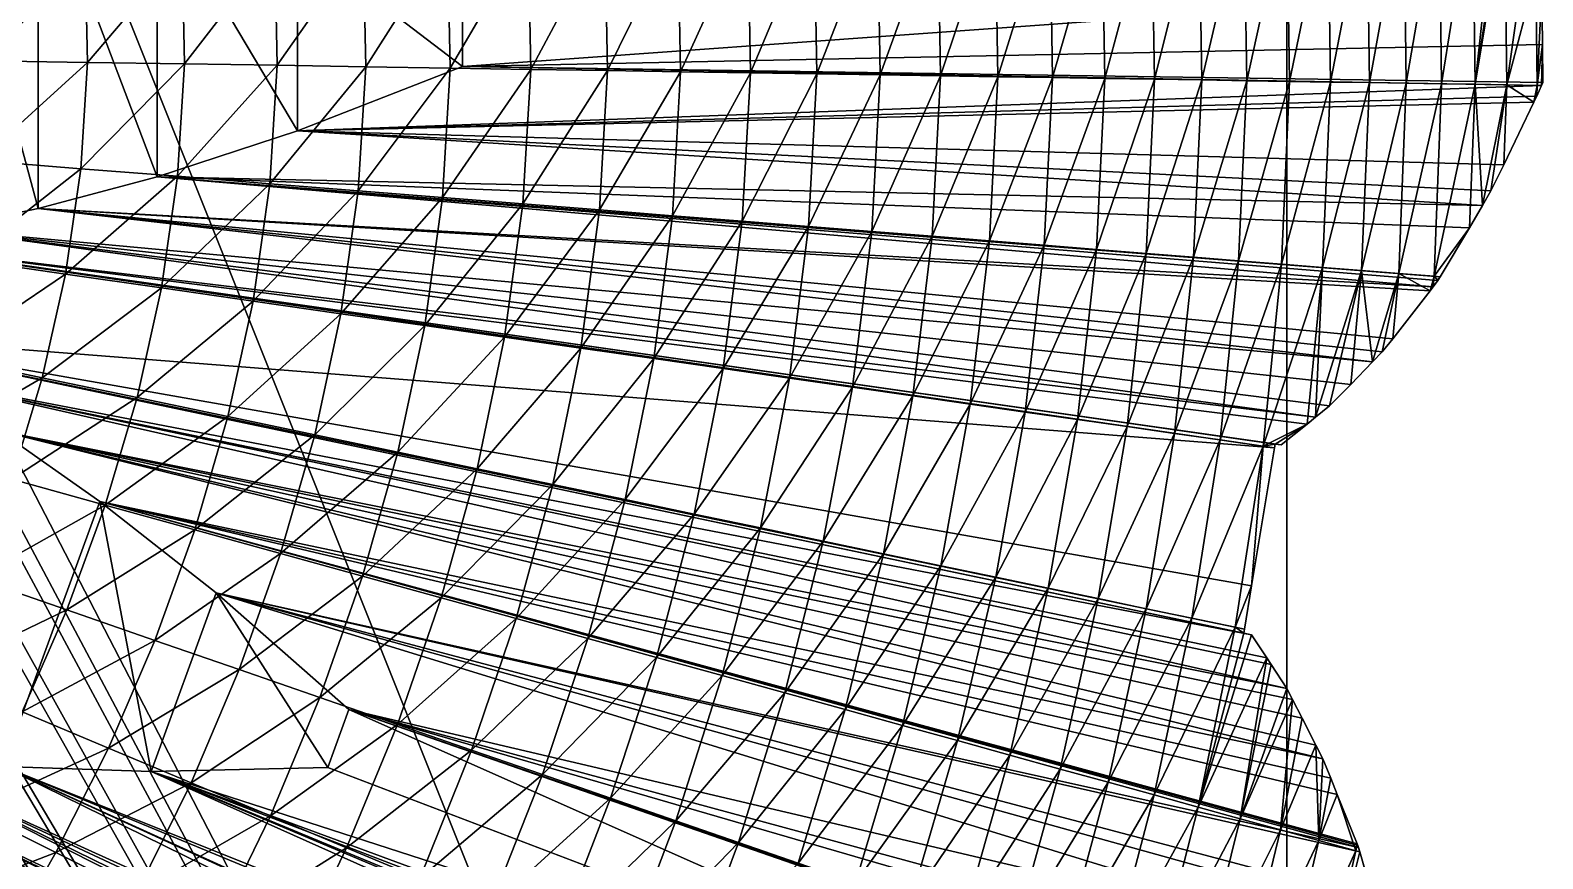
# Model space of a CAD drawing. Header units: inches. Extents: x 62 to 1153, y 3 to 780.
# Drawn here: x 1139.9 to 1153.04, y 740.17 to 747.37 of the extents above; entities that cross this region are included whole.
import ezdxf

# ---------------------------------------------------------------- set-up
doc = ezdxf.new("R2010")
doc.units = ezdxf.units.IN
doc.header["$MEASUREMENT"] = 0
doc.layers.add('ConstLine', color=6, linetype='Continuous')
doc.layers.add('ObjLayer', color=2, linetype='Continuous')

msp = doc.modelspace()

# ---------------------------------------------------------------- linework, layer by layer
at = {"layer": 'ConstLine'}
for points in [[(1130.817, 722.324), (1130.817, 772.324), (1150.817, 722.324)], [(1150.817, 722.324), (1130.817, 772.324), (1150.817, 772.324)], [(1150.817, 772.324, 4), (1137.967, 747.414, 4), (1137.978, 747.129, 4)], [(1150.817, 772.324, 4), (1137.978, 747.129, 4), (1150.817, 722.324, 4)], [(1150.817, 772.324), (1150.817, 722.324, 4), (1150.817, 722.324)], [(1150.817, 722.324, 4), (1150.817, 772.324), (1150.817, 772.324, 4)], [(1139.113, 749.004, 36.5), (1139.113, 745.64, 36.5), (1139.973, 745.82, 36.5)], [(1139.113, 749.004, 36.5), (1139.973, 745.82, 36.5), (1139.973, 748.824, 36.5)], [(1139.973, 748.824, 36.5), (1139.973, 745.82, 36.5), (1141.005, 746.096, 36.5)], [(1139.973, 748.824, 36.5), (1141.005, 746.096, 36.5), (1141.005, 748.547, 36.5)], [(1152.43, 748.59, 27.529), (1152.16, 746.904, 26.639), (1152.138, 748.576, 26.636)], [(1152.43, 748.59, 27.529), (1152.451, 746.899, 27.532), (1152.16, 746.904, 26.639)], [(1152.633, 748.599, 28.184), (1152.451, 746.899, 27.532), (1152.43, 748.59, 27.529)], [(1152.633, 748.599, 28.184), (1152.688, 748.483, 28.359), (1152.451, 746.899, 27.532)], [(1141.005, 748.547, 36.5), (1141.005, 746.096, 36.5), (1142.225, 746.496, 36.5)], [(1141.005, 748.547, 36.5), (1142.225, 746.496, 36.5), (1142.225, 748.147, 36.5)], [(1149.642, 748.457, 20.317), (1149.235, 746.95, 19.4), (1149.21, 748.436, 19.4)], [(1149.642, 748.457, 20.317), (1149.666, 746.943, 20.317), (1149.235, 746.95, 19.4)], [(1150.053, 748.477, 21.229), (1149.666, 746.943, 20.317), (1149.642, 748.457, 20.317)], [(1150.053, 748.477, 21.229), (1150.077, 746.937, 21.23), (1149.666, 746.943, 20.317)], [(1150.444, 748.495, 22.138), (1150.077, 746.937, 21.23), (1150.053, 748.477, 21.229)], [(1150.444, 748.495, 22.138), (1150.468, 746.93, 22.139), (1150.077, 746.937, 21.23)], [(1150.817, 748.513, 23.044), (1150.468, 746.93, 22.139), (1150.444, 748.495, 22.138)], [(1150.817, 748.513, 23.044), (1150.84, 746.925, 23.045), (1150.468, 746.93, 22.139)], [(1151.172, 748.53, 23.946), (1150.84, 746.925, 23.045), (1150.817, 748.513, 23.044)], [(1151.172, 748.53, 23.946), (1151.195, 746.919, 23.947), (1150.84, 746.925, 23.045)], [(1151.51, 748.546, 24.845), (1151.195, 746.919, 23.947), (1151.172, 748.53, 23.946)], [(1151.51, 748.546, 24.845), (1151.533, 746.914, 24.847), (1151.195, 746.919, 23.947)], [(1151.832, 748.561, 25.742), (1151.533, 746.914, 24.847), (1151.51, 748.546, 24.845)], [(1151.832, 748.561, 25.742), (1151.854, 746.908, 25.744), (1151.533, 746.914, 24.847)], [(1152.138, 748.576, 26.636), (1151.854, 746.908, 25.744), (1151.832, 748.561, 25.742)], [(1152.138, 748.576, 26.636), (1152.16, 746.904, 26.639), (1151.854, 746.908, 25.744)], [(1152.688, 748.483, 28.359), (1152.708, 748.441, 28.421), (1152.451, 746.899, 27.532)], [(1147.26, 748.344, 15.697), (1146.735, 746.99, 14.759), (1146.711, 748.317, 14.763)], [(1147.26, 748.344, 15.697), (1147.285, 746.981, 15.694), (1146.735, 746.99, 14.759)], [(1147.784, 748.368, 16.629), (1147.285, 746.981, 15.694), (1147.26, 748.344, 15.697)], [(1147.784, 748.368, 16.629), (1147.808, 746.973, 16.626), (1147.285, 746.981, 15.694)], [(1148.282, 748.392, 17.556), (1147.808, 746.973, 16.626), (1147.784, 748.368, 16.629)], [(1148.282, 748.392, 17.556), (1148.307, 746.965, 17.554), (1147.808, 746.973, 16.626)], [(1148.758, 748.415, 18.48), (1148.307, 746.965, 17.554), (1148.282, 748.392, 17.556)], [(1148.758, 748.415, 18.48), (1148.782, 746.957, 18.479), (1148.307, 746.965, 17.554)], [(1149.21, 748.436, 19.4), (1148.782, 746.957, 18.479), (1148.758, 748.415, 18.48)], [(1149.21, 748.436, 19.4), (1149.235, 746.95, 19.4), (1148.782, 746.957, 18.479)], [(1152.708, 748.441, 28.421), (1152.727, 746.895, 28.424), (1152.451, 746.899, 27.532)], [(1152.708, 748.441, 28.421), (1152.889, 748.046, 29.019), (1152.727, 746.895, 28.424)], [(1144.227, 748.199, 11.01), (1143.551, 747.04, 10.064), (1143.528, 748.166, 10.072)], [(1144.227, 748.199, 11.01), (1144.25, 747.029, 11.003), (1143.551, 747.04, 10.064)], [(1144.893, 748.231, 11.949), (1144.25, 747.029, 11.003), (1144.227, 748.199, 11.01)], [(1144.893, 748.231, 11.949), (1144.917, 747.019, 11.943), (1144.25, 747.029, 11.003)], [(1145.528, 748.261, 12.888), (1144.917, 747.019, 11.943), (1144.893, 748.231, 11.949)], [(1145.528, 748.261, 12.888), (1145.552, 747.008, 12.883), (1144.917, 747.019, 11.943)], [(1146.134, 748.29, 13.827), (1145.552, 747.008, 12.883), (1145.528, 748.261, 12.888)], [(1146.134, 748.29, 13.827), (1146.158, 746.999, 13.822), (1145.552, 747.008, 12.883)], [(1146.711, 748.317, 14.763), (1146.158, 746.999, 13.822), (1146.134, 748.29, 13.827)], [(1146.711, 748.317, 14.763), (1146.735, 746.99, 14.759), (1146.158, 746.999, 13.822)], [(1141.223, 748.056, 7.283), (1140.4, 747.09, 6.357), (1140.381, 748.016, 6.368)], [(1141.223, 748.056, 7.283), (1141.243, 747.077, 7.273), (1140.4, 747.09, 6.357)], [(1142.027, 748.094, 8.207), (1141.243, 747.077, 7.273), (1141.223, 748.056, 7.283)], [(1142.027, 748.094, 8.207), (1142.048, 747.064, 8.197), (1141.243, 747.077, 7.273)], [(1142.795, 748.131, 9.137), (1142.048, 747.064, 8.197), (1142.027, 748.094, 8.207)], [(1142.795, 748.131, 9.137), (1142.817, 747.052, 9.128), (1142.048, 747.064, 8.197)], [(1142.225, 748.147, 36.5), (1142.225, 746.496, 36.5), (1143.656, 747.055, 36.5)], [(1142.225, 748.147, 36.5), (1143.656, 747.055, 36.5), (1143.656, 747.589, 36.5)], [(1143.528, 748.166, 10.072), (1142.817, 747.052, 9.128), (1142.795, 748.131, 9.137)], [(1143.528, 748.166, 10.072), (1143.551, 747.04, 10.064), (1142.817, 747.052, 9.128)], [(1140.381, 748.016, 6.368), (1139.519, 747.104, 5.453), (1139.5, 747.974, 5.465)], [(1140.381, 748.016, 6.368), (1140.4, 747.09, 6.357), (1139.519, 747.104, 5.453)], [(1152.889, 748.046, 29.019), (1152.978, 747.852, 29.313), (1152.727, 746.895, 28.424)], [(1152.978, 747.852, 29.313), (1152.989, 746.89, 29.315), (1152.727, 746.895, 28.424)], [(1152.978, 747.852, 29.313), (1153.032, 747.729, 29.5), (1152.989, 746.89, 29.315)], [(1153.036, 747.246, 29.497), (1153.032, 747.729, 29.5), (1143.656, 747.055, 36.5)], [(1153.032, 747.729, 29.5), (1143.656, 747.589, 36.5), (1143.656, 747.055, 36.5)], [(1153.032, 747.729, 29.5), (1153.036, 747.246, 29.497), (1152.989, 746.89, 29.315)], [(1153.039, 746.914, 29.495), (1153.036, 747.246, 29.497), (1143.656, 747.055, 36.5)], [(1153.036, 747.246, 29.497), (1153.029, 746.89, 29.457), (1152.989, 746.89, 29.315)], [(1153.036, 747.246, 29.497), (1153.039, 746.914, 29.495), (1153.029, 746.89, 29.457)], [(1137.918, 746.626, 4), (1150.817, 722.324, 4), (1137.978, 747.129, 4)], [(1139.519, 747.104, 5.453), (1140.4, 747.09, 6.357), (1139.463, 746.236, 5.487)], [(1140.4, 747.09, 6.357), (1140.342, 746.166, 6.39), (1139.463, 746.236, 5.487)], [(1140.4, 747.09, 6.357), (1141.243, 747.077, 7.273), (1140.342, 746.166, 6.39)], [(1141.243, 747.077, 7.273), (1141.182, 746.1, 7.304), (1140.342, 746.166, 6.39)], [(1141.243, 747.077, 7.273), (1142.048, 747.064, 8.197), (1141.182, 746.1, 7.304)], [(1142.048, 747.064, 8.197), (1141.985, 746.036, 8.226), (1141.182, 746.1, 7.304)], [(1142.048, 747.064, 8.197), (1142.817, 747.052, 9.128), (1141.985, 746.036, 8.226)], [(1142.817, 747.052, 9.128), (1142.751, 745.975, 9.154), (1141.985, 746.036, 8.226)], [(1142.225, 746.496, 36.5), (1153.029, 746.89, 29.457), (1143.656, 747.055, 36.5)], [(1142.817, 747.052, 9.128), (1143.551, 747.04, 10.064), (1142.751, 745.975, 9.154)], [(1143.551, 747.04, 10.064), (1143.483, 745.917, 10.088), (1142.751, 745.975, 9.154)], [(1143.551, 747.04, 10.064), (1144.25, 747.029, 11.003), (1143.483, 745.917, 10.088)], [(1144.25, 747.029, 11.003), (1144.181, 745.861, 11.024), (1143.483, 745.917, 10.088)], [(1143.656, 747.055, 36.5), (1153.029, 746.89, 29.457), (1153.039, 746.914, 29.495)], [(1144.25, 747.029, 11.003), (1144.917, 747.019, 11.943), (1144.181, 745.861, 11.024)], [(1144.917, 747.019, 11.943), (1144.846, 745.808, 11.961), (1144.181, 745.861, 11.024)], [(1144.917, 747.019, 11.943), (1145.552, 747.008, 12.883), (1144.846, 745.808, 11.961)], [(1145.552, 747.008, 12.883), (1145.481, 745.758, 12.899), (1144.846, 745.808, 11.961)], [(1145.552, 747.008, 12.883), (1146.158, 746.999, 13.822), (1145.481, 745.758, 12.899)], [(1142.225, 746.496, 36.5), (1152.986, 746.796, 29.315), (1153.029, 746.89, 29.457)], [(1146.158, 746.999, 13.822), (1146.086, 745.71, 13.836), (1145.481, 745.758, 12.899)], [(1146.158, 746.999, 13.822), (1146.735, 746.99, 14.759), (1146.086, 745.71, 13.836)], [(1146.735, 746.99, 14.759), (1146.662, 745.664, 14.771), (1146.086, 745.71, 13.836)], [(1146.735, 746.99, 14.759), (1147.285, 746.981, 15.694), (1146.662, 745.664, 14.771)], [(1147.285, 746.981, 15.694), (1147.211, 745.62, 15.704), (1146.662, 745.664, 14.771)], [(1147.285, 746.981, 15.694), (1147.808, 746.973, 16.626), (1147.211, 745.62, 15.704)], [(1147.808, 746.973, 16.626), (1147.735, 745.579, 16.633), (1147.211, 745.62, 15.704)], [(1147.808, 746.973, 16.626), (1148.307, 746.965, 17.554), (1147.735, 745.579, 16.633)], [(1148.307, 746.965, 17.554), (1148.234, 745.539, 17.559), (1147.735, 745.579, 16.633)], [(1148.307, 746.965, 17.554), (1148.782, 746.957, 18.479), (1148.234, 745.539, 17.559)], [(1148.782, 746.957, 18.479), (1148.709, 745.501, 18.482), (1148.234, 745.539, 17.559)], [(1148.782, 746.957, 18.479), (1149.235, 746.95, 19.4), (1148.709, 745.501, 18.482)], [(1149.235, 746.95, 19.4), (1149.162, 745.465, 19.401), (1148.709, 745.501, 18.482)], [(1149.235, 746.95, 19.4), (1149.666, 746.943, 20.317), (1149.162, 745.465, 19.401)], [(1149.666, 746.943, 20.317), (1149.594, 745.431, 20.317), (1149.162, 745.465, 19.401)], [(1149.666, 746.943, 20.317), (1150.077, 746.937, 21.23), (1149.594, 745.431, 20.317)], [(1150.077, 746.937, 21.23), (1150.005, 745.398, 21.228), (1149.594, 745.431, 20.317)], [(1150.077, 746.937, 21.23), (1150.468, 746.93, 22.139), (1150.005, 745.398, 21.228)], [(1150.468, 746.93, 22.139), (1150.397, 745.367, 22.136), (1150.005, 745.398, 21.228)], [(1150.468, 746.93, 22.139), (1150.84, 746.925, 23.045), (1150.397, 745.367, 22.136)], [(1150.84, 746.925, 23.045), (1150.771, 745.337, 23.041), (1150.397, 745.367, 22.136)], [(1150.84, 746.925, 23.045), (1151.195, 746.919, 23.947), (1150.771, 745.337, 23.041)], [(1151.195, 746.919, 23.947), (1151.127, 745.309, 23.942), (1150.771, 745.337, 23.041)], [(1151.195, 746.919, 23.947), (1151.533, 746.914, 24.847), (1151.127, 745.309, 23.942)], [(1151.533, 746.914, 24.847), (1151.466, 745.282, 24.841), (1151.127, 745.309, 23.942)], [(1151.533, 746.914, 24.847), (1151.854, 746.908, 25.744), (1151.466, 745.282, 24.841)], [(1151.854, 746.908, 25.744), (1151.788, 745.256, 25.737), (1151.466, 745.282, 24.841)], [(1151.854, 746.908, 25.744), (1152.16, 746.904, 26.639), (1151.788, 745.256, 25.737)], [(1152.16, 746.904, 26.639), (1152.095, 745.232, 26.631), (1151.788, 745.256, 25.737)], [(1152.16, 746.904, 26.639), (1152.451, 746.899, 27.532), (1152.095, 745.232, 26.631)], [(1152.451, 746.899, 27.532), (1152.404, 745.652, 27.526), (1152.095, 745.232, 26.631)], [(1152.451, 746.899, 27.532), (1152.516, 745.846, 27.864), (1152.404, 745.652, 27.526)], [(1152.451, 746.899, 27.532), (1152.727, 746.895, 28.424), (1152.516, 745.846, 27.864)], [(1152.727, 746.895, 28.424), (1152.589, 745.973, 28.085), (1152.516, 745.846, 27.864)], [(1152.727, 746.895, 28.424), (1152.702, 746.199, 28.421), (1152.589, 745.973, 28.085)], [(1152.727, 746.895, 28.424), (1152.961, 746.744, 29.238), (1152.702, 746.199, 28.421)], [(1152.727, 746.895, 28.424), (1152.989, 746.89, 29.315), (1152.961, 746.744, 29.238)], [(1152.989, 746.89, 29.315), (1152.986, 746.796, 29.315), (1152.961, 746.744, 29.238)], [(1152.989, 746.89, 29.315), (1153.029, 746.89, 29.457), (1152.986, 746.796, 29.315)], [(1142.225, 746.496, 36.5), (1152.961, 746.744, 29.238), (1152.986, 746.796, 29.315)], [(1142.225, 746.496, 36.5), (1152.702, 746.199, 28.421), (1152.961, 746.744, 29.238)], [(1137.888, 746.362, 4), (1150.817, 722.324, 4), (1137.918, 746.626, 4)], [(1141.005, 746.096, 36.5), (1152.516, 745.846, 27.864), (1142.225, 746.496, 36.5)], [(1142.225, 746.496, 36.5), (1152.516, 745.846, 27.864), (1152.589, 745.973, 28.085)], [(1142.225, 746.496, 36.5), (1152.589, 745.973, 28.085), (1152.702, 746.199, 28.421)], [(1137.738, 745.806, 4), (1150.817, 722.324, 4), (1137.888, 746.362, 4)], [(1139.463, 746.236, 5.487), (1140.342, 746.166, 6.39), (1139.337, 745.377, 5.562)], [(1140.342, 746.166, 6.39), (1140.209, 745.251, 6.46), (1139.337, 745.377, 5.562)], [(1139.973, 745.82, 36.5), (1152.087, 745.141, 26.63), (1141.005, 746.096, 36.5)], [(1140.342, 746.166, 6.39), (1141.182, 746.1, 7.304), (1140.209, 745.251, 6.46)], [(1141.182, 746.1, 7.304), (1141.043, 745.132, 7.369), (1140.209, 745.251, 6.46)], [(1141.005, 746.096, 36.5), (1152.087, 745.141, 26.63), (1152.128, 745.195, 26.74)], [(1141.005, 746.096, 36.5), (1152.128, 745.195, 26.74), (1152.149, 745.228, 26.795)], [(1141.005, 746.096, 36.5), (1152.149, 745.228, 26.795), (1152.404, 745.652, 27.526)], [(1141.005, 746.096, 36.5), (1152.404, 745.652, 27.526), (1152.516, 745.846, 27.864)], [(1141.182, 746.1, 7.304), (1141.985, 746.036, 8.226), (1141.043, 745.132, 7.369)], [(1141.985, 746.036, 8.226), (1141.84, 745.017, 8.286), (1141.043, 745.132, 7.369)], [(1141.985, 746.036, 8.226), (1142.751, 745.975, 9.154), (1141.84, 745.017, 8.286)], [(1142.751, 745.975, 9.154), (1142.601, 744.907, 9.21), (1141.84, 745.017, 8.286)], [(1142.751, 745.975, 9.154), (1143.483, 745.917, 10.088), (1142.601, 744.907, 9.21)], [(1143.483, 745.917, 10.088), (1143.329, 744.803, 10.138), (1142.601, 744.907, 9.21)], [(1143.483, 745.917, 10.088), (1144.181, 745.861, 11.024), (1143.329, 744.803, 10.138)], [(1144.181, 745.861, 11.024), (1144.023, 744.703, 11.068), (1143.329, 744.803, 10.138)], [(1144.181, 745.861, 11.024), (1144.846, 745.808, 11.961), (1144.023, 744.703, 11.068)], [(1137.688, 745.614, 4), (1150.817, 722.324, 4), (1137.738, 745.806, 4)], [(1139.113, 745.64, 36.5), (1151.56, 744.488, 25.3), (1139.973, 745.82, 36.5)], [(1139.973, 745.82, 36.5), (1151.56, 744.488, 25.3), (1151.645, 744.577, 25.509)], [(1139.973, 745.82, 36.5), (1151.645, 744.577, 25.509), (1151.736, 744.689, 25.731)], [(1139.973, 745.82, 36.5), (1151.736, 744.689, 25.731), (1152.06, 745.105, 26.56)], [(1139.973, 745.82, 36.5), (1152.06, 745.105, 26.56), (1152.087, 745.141, 26.63)], [(1144.846, 745.808, 11.961), (1144.686, 744.608, 12), (1144.023, 744.703, 11.068)], [(1144.846, 745.808, 11.961), (1145.481, 745.758, 12.899), (1144.686, 744.608, 12)], [(1145.481, 745.758, 12.899), (1145.318, 744.517, 12.932), (1144.686, 744.608, 12)], [(1145.481, 745.758, 12.899), (1146.086, 745.71, 13.836), (1145.318, 744.517, 12.932)], [(1146.086, 745.71, 13.836), (1145.921, 744.43, 13.864), (1145.318, 744.517, 12.932)], [(1146.086, 745.71, 13.836), (1146.662, 745.664, 14.771), (1145.921, 744.43, 13.864)], [(1137.429, 744.977, 4), (1150.817, 722.324, 4), (1137.688, 745.614, 4)], [(1138.407, 745.532, 36.5), (1151.065, 744.007, 24.103), (1139.113, 745.64, 36.5)], [(1139.113, 745.64, 36.5), (1151.065, 744.007, 24.103), (1151.186, 744.106, 24.392)], [(1139.113, 745.64, 36.5), (1151.186, 744.106, 24.392), (1151.372, 744.292, 24.831)], [(1139.113, 745.64, 36.5), (1151.372, 744.292, 24.831), (1151.56, 744.488, 25.3)], [(1146.662, 745.664, 14.771), (1146.496, 744.348, 14.794), (1145.921, 744.43, 13.864)], [(1146.662, 745.664, 14.771), (1147.211, 745.62, 15.704), (1146.496, 744.348, 14.794)], [(1147.211, 745.62, 15.704), (1147.045, 744.269, 15.721), (1146.496, 744.348, 14.794)], [(1147.211, 745.62, 15.704), (1147.735, 745.579, 16.633), (1147.045, 744.269, 15.721)], [(1147.735, 745.579, 16.633), (1147.568, 744.193, 16.646), (1147.045, 744.269, 15.721)], [(1147.735, 745.579, 16.633), (1148.234, 745.539, 17.559), (1147.568, 744.193, 16.646)], [(1152.404, 745.652, 27.526), (1152.149, 745.228, 26.795), (1152.095, 745.232, 26.631)], [(1138.253, 745.554, 36.5), (1138.082, 744.732, 36.5), (1150.71, 743.742, 23.276)], [(1138.253, 745.554, 36.5), (1150.714, 743.775, 23.279), (1138.407, 745.532, 36.5)], [(1138.253, 745.554, 36.5), (1150.71, 743.742, 23.276), (1150.714, 743.775, 23.279)], [(1138.407, 745.532, 36.5), (1150.714, 743.775, 23.279), (1150.766, 743.768, 23.408)], [(1138.407, 745.532, 36.5), (1150.766, 743.768, 23.408), (1150.994, 743.948, 23.931)], [(1138.407, 745.532, 36.5), (1150.994, 743.948, 23.931), (1151.065, 744.007, 24.103)], [(1148.234, 745.539, 17.559), (1148.067, 744.122, 17.568), (1147.568, 744.193, 16.646)], [(1148.234, 745.539, 17.559), (1148.709, 745.501, 18.482), (1148.067, 744.122, 17.568)], [(1148.709, 745.501, 18.482), (1148.543, 744.053, 18.487), (1148.067, 744.122, 17.568)], [(1148.709, 745.501, 18.482), (1149.162, 745.465, 19.401), (1148.543, 744.053, 18.487)], [(1149.162, 745.465, 19.401), (1148.997, 743.988, 19.402), (1148.543, 744.053, 18.487)], [(1149.162, 745.465, 19.401), (1149.594, 745.431, 20.317), (1148.997, 743.988, 19.402)], [(1149.594, 745.431, 20.317), (1149.429, 743.926, 20.314), (1148.997, 743.988, 19.402)], [(1149.594, 745.431, 20.317), (1150.005, 745.398, 21.228), (1149.429, 743.926, 20.314)], [(1140.209, 745.251, 6.46), (1139.146, 744.531, 5.665), (1139.337, 745.377, 5.562)], [(1150.005, 745.398, 21.228), (1149.842, 743.866, 21.222), (1149.429, 743.926, 20.314)], [(1150.005, 745.398, 21.228), (1150.397, 745.367, 22.136), (1149.842, 743.866, 21.222)], [(1150.397, 745.367, 22.136), (1150.236, 743.81, 22.127), (1149.842, 743.866, 21.222)], [(1150.397, 745.367, 22.136), (1150.771, 745.337, 23.041), (1150.236, 743.81, 22.127)], [(1150.771, 745.337, 23.041), (1150.612, 743.756, 23.029), (1150.236, 743.81, 22.127)], [(1150.771, 745.337, 23.041), (1151.127, 745.309, 23.942), (1150.612, 743.756, 23.029)], [(1151.127, 745.309, 23.942), (1150.994, 743.948, 23.931), (1150.612, 743.756, 23.029)], [(1151.127, 745.309, 23.942), (1151.065, 744.007, 24.103), (1150.994, 743.948, 23.931)], [(1151.127, 745.309, 23.942), (1151.466, 745.282, 24.841), (1151.065, 744.007, 24.103)], [(1140.209, 745.251, 6.46), (1140.007, 744.351, 6.557), (1139.146, 744.531, 5.665)], [(1140.209, 745.251, 6.46), (1141.043, 745.132, 7.369), (1140.007, 744.351, 6.557)], [(1151.466, 745.282, 24.841), (1151.186, 744.106, 24.392), (1151.065, 744.007, 24.103)], [(1151.466, 745.282, 24.841), (1151.372, 744.292, 24.831), (1151.186, 744.106, 24.392)], [(1151.466, 745.282, 24.841), (1151.56, 744.488, 25.3), (1151.372, 744.292, 24.831)], [(1151.466, 745.282, 24.841), (1151.788, 745.256, 25.737), (1151.56, 744.488, 25.3)], [(1151.788, 745.256, 25.737), (1151.645, 744.577, 25.509), (1151.56, 744.488, 25.3)], [(1151.788, 745.256, 25.737), (1151.736, 744.689, 25.731), (1151.645, 744.577, 25.509)], [(1151.788, 745.256, 25.737), (1152.06, 745.105, 26.56), (1151.736, 744.689, 25.731)], [(1151.788, 745.256, 25.737), (1152.095, 745.232, 26.631), (1152.06, 745.105, 26.56)], [(1152.087, 745.142, 26.63), (1152.06, 745.105, 26.56), (1152.095, 745.232, 26.631)], [(1152.095, 745.232, 26.631), (1152.149, 745.228, 26.795), (1152.06, 745.105, 26.56)], [(1152.128, 745.195, 26.74), (1152.087, 745.142, 26.63), (1152.095, 745.232, 26.631)], [(1152.087, 745.142, 26.63), (1152.128, 745.195, 26.74), (1152.087, 745.141, 26.63)], [(1152.128, 745.195, 26.74), (1152.095, 745.232, 26.631), (1152.126, 745.197, 26.735)], [(1152.095, 745.232, 26.631), (1152.149, 745.228, 26.795), (1152.126, 745.197, 26.735)], [(1152.149, 745.228, 26.795), (1152.128, 745.195, 26.74), (1152.126, 745.197, 26.735)], [(1141.043, 745.132, 7.369), (1140.831, 744.179, 7.459), (1140.007, 744.351, 6.557)], [(1141.043, 745.132, 7.369), (1141.84, 745.017, 8.286), (1140.831, 744.179, 7.459)], [(1152.06, 745.105, 26.56), (1152.087, 745.142, 26.63), (1152.087, 745.141, 26.63)], [(1137.398, 744.897, 4), (1150.817, 722.324, 4), (1137.429, 744.977, 4)], [(1141.84, 745.017, 8.286), (1141.62, 744.014, 8.368), (1140.831, 744.179, 7.459)], [(1141.84, 745.017, 8.286), (1142.601, 744.907, 9.21), (1141.62, 744.014, 8.368)], [(1142.601, 744.907, 9.21), (1142.374, 743.856, 9.284), (1141.62, 744.014, 8.368)], [(1142.601, 744.907, 9.21), (1143.329, 744.803, 10.138), (1142.374, 743.856, 9.284)], [(1137.18, 744.484, 4), (1150.817, 722.324, 4), (1137.398, 744.897, 4)], [(1143.329, 744.803, 10.138), (1143.095, 743.705, 10.204), (1142.374, 743.856, 9.284)], [(1143.329, 744.803, 10.138), (1144.023, 744.703, 11.068), (1143.095, 743.705, 10.204)], [(1138.082, 744.732, 36.5), (1150.51, 742.542, 23.224), (1150.71, 743.742, 23.276)], [(1138.26, 744.695, 36.5), (1150.443, 742.133, 23.206), (1138.082, 744.732, 36.5)], [(1138.082, 744.732, 36.5), (1150.443, 742.133, 23.206), (1150.449, 742.166, 23.207)], [(1138.082, 744.732, 36.5), (1150.449, 742.166, 23.207), (1150.51, 742.542, 23.224)], [(1138.26, 744.695, 36.5), (1150.51, 742.119, 23.373), (1150.443, 742.133, 23.206)], [(1138.26, 744.695, 36.5), (1138.886, 744.352, 36.5), (1150.51, 742.119, 23.373)], [(1144.023, 744.703, 11.068), (1143.784, 743.561, 11.126), (1143.095, 743.705, 10.204)], [(1144.023, 744.703, 11.068), (1144.686, 744.608, 12), (1143.784, 743.561, 11.126)], [(1140.007, 744.351, 6.557), (1138.897, 743.704, 5.783), (1139.146, 744.531, 5.665)], [(1144.686, 744.608, 12), (1144.442, 743.423, 12.05), (1143.784, 743.561, 11.126)], [(1144.686, 744.608, 12), (1145.318, 744.517, 12.932), (1144.442, 743.423, 12.05)], [(1145.318, 744.517, 12.932), (1145.07, 743.292, 12.974), (1144.442, 743.423, 12.05)], [(1145.318, 744.517, 12.932), (1145.921, 744.43, 13.864), (1145.07, 743.292, 12.974)], [(1137.035, 744.218, 4), (1150.817, 722.324, 4), (1137.18, 744.484, 4)], [(1145.921, 744.43, 13.864), (1145.67, 743.166, 13.898), (1145.07, 743.292, 12.974)], [(1145.921, 744.43, 13.864), (1146.496, 744.348, 14.794), (1145.67, 743.166, 13.898)], [(1138.886, 744.352, 36.5), (1150.815, 741.651, 24.331), (1150.681, 741.861, 23.897)], [(1138.886, 744.352, 36.5), (1150.681, 741.861, 23.897), (1150.643, 741.917, 23.784)], [(1138.886, 744.352, 36.5), (1150.643, 741.917, 23.784), (1150.51, 742.119, 23.373)], [(1138.886, 744.352, 36.5), (1139.633, 743.889, 36.5), (1150.815, 741.651, 24.331)], [(1140.007, 744.351, 6.557), (1139.744, 743.469, 6.667), (1138.897, 743.704, 5.783)], [(1140.007, 744.351, 6.557), (1140.831, 744.179, 7.459), (1139.744, 743.469, 6.667)], [(1146.496, 744.348, 14.794), (1146.244, 743.046, 14.821), (1145.67, 743.166, 13.898)], [(1146.496, 744.348, 14.794), (1147.045, 744.269, 15.721), (1146.244, 743.046, 14.821)], [(1147.045, 744.269, 15.721), (1146.791, 742.932, 15.741), (1146.244, 743.046, 14.821)], [(1147.045, 744.269, 15.721), (1147.568, 744.193, 16.646), (1146.791, 742.932, 15.741)], [(1136.617, 743.581, 4), (1150.817, 722.324, 4), (1137.005, 744.174, 4)], [(1137.005, 744.174, 4), (1150.817, 722.324, 4), (1137.035, 744.218, 4)], [(1140.831, 744.179, 7.459), (1140.555, 743.245, 7.56), (1139.744, 743.469, 6.667)], [(1140.831, 744.179, 7.459), (1141.62, 744.014, 8.368), (1140.555, 743.245, 7.56)], [(1147.568, 744.193, 16.646), (1147.313, 742.822, 16.659), (1146.791, 742.932, 15.741)], [(1147.568, 744.193, 16.646), (1148.067, 744.122, 17.568), (1147.313, 742.822, 16.659)], [(1148.067, 744.122, 17.568), (1147.812, 742.718, 17.575), (1147.313, 742.822, 16.659)], [(1148.067, 744.122, 17.568), (1148.543, 744.053, 18.487), (1147.812, 742.718, 17.575)], [(1141.62, 744.014, 8.368), (1141.333, 743.03, 8.46), (1140.555, 743.245, 7.56)], [(1141.62, 744.014, 8.368), (1142.374, 743.856, 9.284), (1141.333, 743.03, 8.46)], [(1148.543, 744.053, 18.487), (1148.289, 742.618, 18.487), (1147.812, 742.718, 17.575)], [(1148.543, 744.053, 18.487), (1148.997, 743.988, 19.402), (1148.289, 742.618, 18.487)], [(1148.997, 743.988, 19.402), (1148.744, 742.523, 19.397), (1148.289, 742.618, 18.487)], [(1148.997, 743.988, 19.402), (1149.429, 743.926, 20.314), (1148.744, 742.523, 19.397)], [(1139.633, 743.889, 36.5), (1151.129, 741.04, 25.41), (1151.068, 741.159, 25.2)], [(1139.633, 743.889, 36.5), (1151.068, 741.159, 25.2), (1150.95, 741.394, 24.78)], [(1139.633, 743.889, 36.5), (1150.95, 741.394, 24.78), (1150.865, 741.555, 24.501)], [(1139.633, 743.889, 36.5), (1150.865, 741.555, 24.501), (1150.815, 741.651, 24.331)], [(1139.633, 743.889, 36.5), (1140.507, 743.276, 36.5), (1151.129, 741.04, 25.41)], [(1139.633, 743.889, 36.5), (1139.669, 740.973, 36.5), (1140.507, 743.276, 36.5)], [(1142.374, 743.856, 9.284), (1142.077, 742.824, 9.365), (1141.333, 743.03, 8.46)], [(1142.374, 743.856, 9.284), (1143.095, 743.705, 10.204), (1142.077, 742.824, 9.365)], [(1149.429, 743.926, 20.314), (1149.179, 742.432, 20.304), (1148.744, 742.523, 19.397)], [(1149.429, 743.926, 20.314), (1149.842, 743.866, 21.222), (1149.179, 742.432, 20.304)], [(1149.842, 743.866, 21.222), (1149.594, 742.345, 21.208), (1149.179, 742.432, 20.304)], [(1149.842, 743.866, 21.222), (1150.236, 743.81, 22.127), (1149.594, 742.345, 21.208)], [(1150.994, 743.948, 23.931), (1150.714, 743.775, 23.279), (1150.612, 743.756, 23.029)], [(1150.994, 743.948, 23.931), (1150.766, 743.768, 23.408), (1150.714, 743.775, 23.279)], [(1150.236, 743.81, 22.127), (1149.99, 742.262, 22.109), (1149.594, 742.345, 21.208)], [(1150.236, 743.81, 22.127), (1150.612, 743.756, 23.029), (1149.99, 742.262, 22.109)], [(1150.612, 743.756, 23.029), (1150.369, 742.183, 23.007), (1149.99, 742.262, 22.109)], [(1150.612, 743.756, 23.029), (1150.51, 742.542, 23.224), (1150.369, 742.183, 23.007)], [(1150.612, 743.756, 23.029), (1150.71, 743.742, 23.276), (1150.51, 742.542, 23.224)], [(1150.714, 743.775, 23.279), (1150.71, 743.742, 23.276), (1150.612, 743.756, 23.029)], [(1143.095, 743.705, 10.204), (1142.79, 742.627, 10.275), (1142.077, 742.824, 9.365)], [(1143.095, 743.705, 10.204), (1143.784, 743.561, 11.126), (1142.79, 742.627, 10.275)], [(1136.495, 743.427, 4), (1150.817, 722.324, 4), (1136.617, 743.581, 4)], [(1140.555, 743.245, 7.56), (1139.425, 742.61, 6.78), (1139.744, 743.469, 6.667)], [(1143.784, 743.561, 11.126), (1143.471, 742.439, 11.187), (1142.79, 742.627, 10.275)], [(1143.784, 743.561, 11.126), (1144.442, 743.423, 12.05), (1143.471, 742.439, 11.187)], [(1136.164, 742.985, 4), (1150.817, 722.324, 4), (1136.495, 743.427, 4)], [(1144.442, 743.423, 12.05), (1144.123, 742.259, 12.101), (1143.471, 742.439, 11.187)], [(1144.442, 743.423, 12.05), (1145.07, 743.292, 12.974), (1144.123, 742.259, 12.101)], [(1140.555, 743.245, 7.56), (1140.221, 742.334, 7.662), (1139.425, 742.61, 6.78)], [(1140.507, 743.276, 36.5), (1139.669, 740.973, 36.5), (1140.953, 740.932, 36.5)], [(1140.555, 743.245, 7.56), (1141.333, 743.03, 8.46), (1140.221, 742.334, 7.662)], [(1140.507, 743.276, 36.5), (1151.438, 740.272, 26.586), (1151.432, 740.288, 26.561)], [(1140.507, 743.276, 36.5), (1151.432, 740.288, 26.561), (1151.426, 740.304, 26.536)], [(1140.507, 743.276, 36.5), (1151.426, 740.304, 26.536), (1151.254, 740.731, 25.883)], [(1140.507, 743.276, 36.5), (1151.254, 740.731, 25.883), (1151.198, 740.874, 25.659)], [(1140.507, 743.276, 36.5), (1151.198, 740.874, 25.659), (1151.129, 741.04, 25.41)], [(1140.507, 743.276, 36.5), (1141.518, 742.483, 36.5), (1151.438, 740.272, 26.586)], [(1140.507, 743.276, 36.5), (1140.953, 740.932, 36.5), (1141.518, 742.483, 36.5)], [(1145.07, 743.292, 12.974), (1144.746, 742.086, 13.016), (1144.123, 742.259, 12.101)], [(1145.07, 743.292, 12.974), (1145.67, 743.166, 13.898), (1144.746, 742.086, 13.016)], [(1145.67, 743.166, 13.898), (1145.343, 741.921, 13.93), (1144.746, 742.086, 13.016)], [(1145.67, 743.166, 13.898), (1146.244, 743.046, 14.821), (1145.343, 741.921, 13.93)], [(1135.941, 742.732, 4), (1150.817, 722.324, 4), (1136.164, 742.985, 4)], [(1141.333, 743.03, 8.46), (1140.985, 742.07, 8.551), (1140.221, 742.334, 7.662)], [(1141.333, 743.03, 8.46), (1142.077, 742.824, 9.365), (1140.985, 742.07, 8.551)], [(1146.244, 743.046, 14.821), (1145.913, 741.764, 14.843), (1145.343, 741.921, 13.93)], [(1146.244, 743.046, 14.821), (1146.791, 742.932, 15.741), (1145.913, 741.764, 14.843)], [(1142.077, 742.824, 9.365), (1141.717, 741.816, 9.445), (1140.985, 742.07, 8.551)], [(1142.077, 742.824, 9.365), (1142.79, 742.627, 10.275), (1141.717, 741.816, 9.445)], [(1146.791, 742.932, 15.741), (1146.458, 741.613, 15.755), (1145.913, 741.764, 14.843)], [(1146.791, 742.932, 15.741), (1147.313, 742.822, 16.659), (1146.458, 741.613, 15.755)], [(1147.313, 742.822, 16.659), (1146.98, 741.469, 16.665), (1146.458, 741.613, 15.755)], [(1147.313, 742.822, 16.659), (1147.812, 742.718, 17.575), (1146.98, 741.469, 16.665)], [(1135.686, 742.427, 4), (1150.817, 722.324, 4), (1135.941, 742.732, 4)], [(1147.812, 742.718, 17.575), (1147.478, 741.331, 17.573), (1146.98, 741.469, 16.665)], [(1147.812, 742.718, 17.575), (1148.289, 742.618, 18.487), (1147.478, 741.331, 17.573)], [(1140.221, 742.334, 7.662), (1139.055, 741.774, 6.888), (1139.425, 742.61, 6.78)], [(1142.79, 742.627, 10.275), (1142.419, 741.573, 10.343), (1141.717, 741.816, 9.445)], [(1142.79, 742.627, 10.275), (1143.471, 742.439, 11.187), (1142.419, 741.573, 10.343)], [(1148.289, 742.618, 18.487), (1147.955, 741.199, 18.478), (1147.478, 741.331, 17.573)], [(1148.289, 742.618, 18.487), (1148.744, 742.523, 19.397), (1147.955, 741.199, 18.478)], [(1150.51, 742.542, 23.224), (1150.449, 742.166, 23.207), (1150.369, 742.183, 23.007)], [(1135.361, 742.092, 4), (1150.817, 722.324, 4), (1135.686, 742.427, 4)], [(1141.518, 742.483, 36.5), (1140.953, 740.932, 36.5), (1142.488, 740.967, 36.5)], [(1141.518, 742.483, 36.5), (1151.702, 739.348, 27.859), (1151.613, 739.674, 27.405)], [(1141.518, 742.483, 36.5), (1151.613, 739.674, 27.405), (1151.57, 739.815, 27.214)], [(1141.518, 742.483, 36.5), (1151.57, 739.815, 27.214), (1151.451, 740.233, 26.638)], [(1141.518, 742.483, 36.5), (1151.451, 740.233, 26.638), (1151.438, 740.272, 26.586)], [(1141.518, 742.483, 36.5), (1142.671, 741.469, 36.5), (1151.702, 739.348, 27.859)], [(1141.518, 742.483, 36.5), (1142.488, 740.967, 36.5), (1142.671, 741.469, 36.5)], [(1143.471, 742.439, 11.187), (1143.092, 741.34, 11.243), (1142.419, 741.573, 10.343)], [(1143.471, 742.439, 11.187), (1144.123, 742.259, 12.101), (1143.092, 741.34, 11.243)], [(1148.744, 742.523, 19.397), (1148.412, 741.073, 19.381), (1147.955, 741.199, 18.478)], [(1148.744, 742.523, 19.397), (1149.179, 742.432, 20.304), (1148.412, 741.073, 19.381)], [(1149.179, 742.432, 20.304), (1148.848, 740.952, 20.281), (1148.412, 741.073, 19.381)], [(1149.179, 742.432, 20.304), (1149.594, 742.345, 21.208), (1148.848, 740.952, 20.281)], [(1140.221, 742.334, 7.662), (1139.834, 741.448, 7.758), (1139.055, 741.774, 6.888)], [(1140.985, 742.07, 8.551), (1139.834, 741.448, 7.758), (1140.221, 742.334, 7.662)], [(1149.594, 742.345, 21.208), (1149.265, 740.837, 21.18), (1148.848, 740.952, 20.281)], [(1149.594, 742.345, 21.208), (1149.99, 742.262, 22.109), (1149.265, 740.837, 21.18)], [(1144.123, 742.259, 12.101), (1143.736, 741.117, 12.146), (1143.092, 741.34, 11.243)], [(1144.123, 742.259, 12.101), (1144.746, 742.086, 13.016), (1143.736, 741.117, 12.146)], [(1149.99, 742.262, 22.109), (1149.665, 740.727, 22.076), (1149.265, 740.837, 21.18)], [(1149.99, 742.262, 22.109), (1150.369, 742.183, 23.007), (1149.665, 740.727, 22.076)], [(1150.369, 742.183, 23.007), (1150.047, 740.621, 22.97), (1149.665, 740.727, 22.076)], [(1150.369, 742.183, 23.007), (1150.443, 742.133, 23.206), (1150.047, 740.621, 22.97)], [(1150.369, 742.183, 23.007), (1150.449, 742.166, 23.207), (1150.443, 742.133, 23.206)], [(1135.19, 741.906, 4), (1150.817, 722.324, 4), (1135.361, 742.092, 4)], [(1140.985, 742.07, 8.551), (1140.582, 741.134, 8.634), (1139.834, 741.448, 7.758)], [(1140.985, 742.07, 8.551), (1141.717, 741.816, 9.445), (1140.582, 741.134, 8.634)], [(1144.746, 742.086, 13.016), (1144.353, 740.904, 13.049), (1143.736, 741.117, 12.146)], [(1144.746, 742.086, 13.016), (1145.343, 741.921, 13.93), (1144.353, 740.904, 13.049)], [(1150.443, 742.133, 23.206), (1150.51, 742.119, 23.373), (1150.047, 740.621, 22.97)], [(1150.51, 742.119, 23.373), (1150.643, 741.917, 23.784), (1150.047, 740.621, 22.97)], [(1134.766, 741.506, 4), (1150.817, 722.324, 4), (1135.19, 741.906, 4)], [(1145.343, 741.921, 13.93), (1144.944, 740.699, 13.952), (1144.353, 740.904, 13.049)], [(1145.343, 741.921, 13.93), (1145.913, 741.764, 14.843), (1144.944, 740.699, 13.952)], [(1150.643, 741.917, 23.784), (1150.412, 740.52, 23.863), (1150.047, 740.621, 22.97)], [(1150.643, 741.917, 23.784), (1150.681, 741.861, 23.897), (1150.412, 740.52, 23.863)], [(1141.717, 741.816, 9.445), (1141.3, 740.833, 9.515), (1140.582, 741.134, 8.634)], [(1141.717, 741.816, 9.445), (1142.419, 741.573, 10.343), (1141.3, 740.833, 9.515)], [(1145.913, 741.764, 14.843), (1145.511, 740.503, 14.855), (1144.944, 740.699, 13.952)], [(1145.913, 741.764, 14.843), (1146.458, 741.613, 15.755), (1145.511, 740.503, 14.855)], [(1150.681, 741.861, 23.897), (1150.815, 741.651, 24.331), (1150.412, 740.52, 23.863)], [(1150.815, 741.651, 24.331), (1150.865, 741.555, 24.501), (1150.412, 740.52, 23.863)], [(1134.68, 741.42, 4), (1150.817, 722.324, 4), (1134.766, 741.506, 4)], [(1142.419, 741.573, 10.343), (1141.99, 740.545, 10.4), (1141.3, 740.833, 9.515)], [(1142.419, 741.573, 10.343), (1143.092, 741.34, 11.243), (1141.99, 740.545, 10.4)], [(1146.458, 741.613, 15.755), (1146.053, 740.315, 15.757), (1145.511, 740.503, 14.855)], [(1146.458, 741.613, 15.755), (1146.98, 741.469, 16.665), (1146.053, 740.315, 15.757)], [(1150.865, 741.555, 24.501), (1150.761, 740.423, 24.754), (1150.412, 740.52, 23.863)], [(1150.865, 741.555, 24.501), (1150.95, 741.394, 24.78), (1150.761, 740.423, 24.754)], [(1134.163, 740.972, 4), (1150.817, 722.324, 4), (1134.68, 741.42, 4)], [(1148.097, 734.587, 22.701), (1136.898, 741.405, 36.5), (1136.456, 740.691, 36.5)], [(1137.036, 741.332, 36.5), (1136.898, 741.405, 36.5), (1148.396, 735.259, 22.806)], [(1148.396, 735.259, 22.806), (1136.898, 741.405, 36.5), (1148.097, 734.587, 22.701)], [(1140.582, 741.134, 8.634), (1139.397, 740.588, 7.842), (1139.834, 741.448, 7.758)], [(1151.729, 737.446, 29.118), (1142.671, 741.469, 36.5), (1142.488, 740.967, 36.5)], [(1142.671, 741.469, 36.5), (1151.937, 738.253, 29.178), (1151.932, 738.281, 29.143)], [(1142.671, 741.469, 36.5), (1151.932, 738.281, 29.143), (1151.818, 738.812, 28.503)], [(1142.671, 741.469, 36.5), (1151.818, 738.812, 28.503), (1151.78, 739.001, 28.272)], [(1142.671, 741.469, 36.5), (1151.78, 739.001, 28.272), (1151.702, 739.348, 27.859)], [(1151.937, 738.253, 29.178), (1142.671, 741.469, 36.5), (1151.729, 737.446, 29.118)], [(1146.98, 741.469, 16.665), (1146.573, 740.136, 16.657), (1146.053, 740.315, 15.757)], [(1146.98, 741.469, 16.665), (1147.478, 741.331, 17.573), (1146.573, 740.136, 16.657)], [(1150.95, 741.394, 24.78), (1151.068, 741.159, 25.2), (1150.761, 740.423, 24.754)], [(1137.036, 741.332, 36.5), (1148.615, 735.28, 23.223), (1148.829, 735.341, 23.592)], [(1137.036, 741.332, 36.5), (1148.829, 735.341, 23.592), (1137.735, 741.191, 36.5)], [(1137.036, 741.332, 36.5), (1148.449, 735.231, 22.929), (1148.615, 735.28, 23.223)], [(1137.036, 741.332, 36.5), (1148.396, 735.259, 22.806), (1148.449, 735.231, 22.929)], [(1143.092, 741.34, 11.243), (1142.651, 740.267, 11.288), (1141.99, 740.545, 10.4)], [(1143.092, 741.34, 11.243), (1143.736, 741.117, 12.146), (1142.651, 740.267, 11.288)], [(1147.478, 741.331, 17.573), (1147.071, 739.963, 17.556), (1146.573, 740.136, 16.657)], [(1147.478, 741.331, 17.573), (1147.955, 741.199, 18.478), (1147.071, 739.963, 17.556)], [(1137.735, 741.191, 36.5), (1149.463, 735.599, 24.72), (1138.605, 741.066, 36.5)], [(1137.735, 741.191, 36.5), (1148.829, 735.341, 23.592), (1148.996, 735.393, 23.899)], [(1137.735, 741.191, 36.5), (1148.996, 735.393, 23.899), (1149.3, 735.525, 24.428)], [(1137.735, 741.191, 36.5), (1149.3, 735.525, 24.428), (1149.345, 735.544, 24.504)], [(1137.735, 741.191, 36.5), (1149.345, 735.544, 24.504), (1149.463, 735.599, 24.72)], [(1140.582, 741.134, 8.634), (1140.127, 740.226, 8.705), (1139.397, 740.588, 7.842)], [(1141.3, 740.833, 9.515), (1140.127, 740.226, 8.705), (1140.582, 741.134, 8.634)], [(1143.736, 741.117, 12.146), (1143.286, 740.001, 12.178), (1142.651, 740.267, 11.288)], [(1143.736, 741.117, 12.146), (1144.353, 740.904, 13.049), (1143.286, 740.001, 12.178)], [(1147.955, 741.199, 18.478), (1147.548, 739.798, 18.453), (1147.071, 739.963, 17.556)], [(1147.955, 741.199, 18.478), (1148.412, 741.073, 19.381), (1147.548, 739.798, 18.453)], [(1151.068, 741.159, 25.2), (1151.095, 740.331, 25.644), (1150.761, 740.423, 24.754)], [(1151.068, 741.159, 25.2), (1151.129, 741.04, 25.41), (1151.095, 740.331, 25.644)], [(1134.126, 740.943, 4), (1150.817, 722.324, 4), (1134.158, 740.968, 4)], [(1134.158, 740.968, 4), (1150.817, 722.324, 4), (1134.163, 740.972, 4)], [(1138.605, 741.066, 36.5), (1149.983, 735.902, 25.688), (1139.669, 740.973, 36.5)], [(1138.605, 741.066, 36.5), (1149.463, 735.599, 24.72), (1149.621, 735.675, 25.016)], [(1138.605, 741.066, 36.5), (1149.621, 735.675, 25.016), (1149.843, 735.81, 25.418)], [(1138.605, 741.066, 36.5), (1149.843, 735.81, 25.418), (1149.983, 735.902, 25.688)], [(1139.669, 740.973, 36.5), (1150.687, 736.416, 27.016), (1150.816, 736.519, 27.256)], [(1139.669, 740.973, 36.5), (1150.816, 736.519, 27.256), (1140.953, 740.932, 36.5)], [(1139.669, 740.973, 36.5), (1149.983, 735.902, 25.688), (1150.296, 736.101, 26.275)], [(1139.669, 740.973, 36.5), (1150.296, 736.101, 26.275), (1150.329, 736.126, 26.334)], [(1139.669, 740.973, 36.5), (1150.329, 736.126, 26.334), (1150.687, 736.416, 27.016)], [(1140.953, 740.932, 36.5), (1151.729, 737.446, 29.118), (1142.488, 740.967, 36.5)], [(1148.412, 741.073, 19.381), (1148.005, 739.64, 19.349), (1147.548, 739.798, 18.453)], [(1148.412, 741.073, 19.381), (1148.848, 740.952, 20.281), (1148.005, 739.64, 19.349)], [(1151.129, 741.04, 25.41), (1151.198, 740.874, 25.659), (1151.095, 740.331, 25.644)], [(1133.624, 740.551, 4), (1150.817, 722.324, 4), (1134.126, 740.943, 4)], [(1141.3, 740.833, 9.515), (1140.829, 739.878, 9.573), (1140.127, 740.226, 8.705)], [(1141.3, 740.833, 9.515), (1141.99, 740.545, 10.4), (1140.829, 739.878, 9.573)], [(1140.953, 740.932, 36.5), (1150.816, 736.519, 27.256), (1151.012, 736.685, 27.646)], [(1140.953, 740.932, 36.5), (1151.012, 736.685, 27.646), (1151.07, 736.741, 27.754)], [(1140.953, 740.932, 36.5), (1151.07, 736.741, 27.754), (1151.282, 736.961, 28.179)], [(1140.953, 740.932, 36.5), (1151.282, 736.961, 28.179), (1151.389, 737.078, 28.406)], [(1140.953, 740.932, 36.5), (1151.389, 737.078, 28.406), (1151.729, 737.446, 29.118)], [(1144.353, 740.904, 13.049), (1143.896, 739.746, 13.068), (1143.286, 740.001, 12.178)], [(1144.353, 740.904, 13.049), (1144.944, 740.699, 13.952), (1143.896, 739.746, 13.068)], [(1148.848, 740.952, 20.281), (1148.443, 739.489, 20.243), (1148.005, 739.64, 19.349)], [(1148.848, 740.952, 20.281), (1149.265, 740.837, 21.18), (1148.443, 739.489, 20.243)], [(1149.265, 740.837, 21.18), (1148.862, 739.343, 21.135), (1148.443, 739.489, 20.243)], [(1149.265, 740.837, 21.18), (1149.665, 740.727, 22.076), (1148.862, 739.343, 21.135)], [(1151.198, 740.874, 25.659), (1151.254, 740.731, 25.883), (1151.095, 740.331, 25.644)], [(1149.665, 740.727, 22.076), (1149.265, 739.204, 22.026), (1148.862, 739.343, 21.135)], [(1149.665, 740.727, 22.076), (1150.047, 740.621, 22.97), (1149.265, 739.204, 22.026)], [(1151.254, 740.731, 25.883), (1151.415, 740.243, 26.534), (1151.095, 740.331, 25.644)], [(1151.254, 740.731, 25.883), (1151.426, 740.304, 26.536), (1151.415, 740.243, 26.534)], [(1136.61, 740.595, 36.5), (1147.682, 733.711, 22.588), (1136.456, 740.691, 36.5)], [(1148.097, 734.587, 22.701), (1136.456, 740.691, 36.5), (1147.682, 733.711, 22.588)], [(1136.61, 740.595, 36.5), (1147.749, 733.669, 22.745), (1147.682, 733.711, 22.588)], [(1136.61, 740.595, 36.5), (1137.082, 740.059, 36.5), (1147.749, 733.669, 22.745)], [(1140.127, 740.226, 8.705), (1138.913, 739.757, 7.914), (1139.397, 740.588, 7.842)], [(1144.944, 740.699, 13.952), (1144.48, 739.501, 13.96), (1143.896, 739.746, 13.068)], [(1144.944, 740.699, 13.952), (1145.511, 740.503, 14.855), (1144.48, 739.501, 13.96)], [(1150.047, 740.621, 22.97), (1149.65, 739.071, 22.916), (1149.265, 739.204, 22.026)], [(1150.047, 740.621, 22.97), (1150.412, 740.52, 23.863), (1149.65, 739.071, 22.916)], [(1133.081, 740.165, 4), (1150.817, 722.324, 4), (1133.556, 740.506, 4)], [(1133.556, 740.506, 4), (1150.817, 722.324, 4), (1133.624, 740.551, 4)], [(1141.99, 740.545, 10.4), (1141.504, 739.544, 10.444), (1140.829, 739.878, 9.573)], [(1141.99, 740.545, 10.4), (1142.651, 740.267, 11.288), (1141.504, 739.544, 10.444)], [(1145.511, 740.503, 14.855), (1145.041, 739.266, 14.851), (1144.48, 739.501, 13.96)], [(1145.511, 740.503, 14.855), (1146.053, 740.315, 15.757), (1145.041, 739.266, 14.851)], [(1150.412, 740.52, 23.863), (1150.02, 738.943, 23.804), (1149.65, 739.071, 22.916)], [(1150.412, 740.52, 23.863), (1150.761, 740.423, 24.754), (1150.02, 738.943, 23.804)], [(1146.053, 740.315, 15.757), (1145.58, 739.041, 15.742), (1145.041, 739.266, 14.851)], [(1146.053, 740.315, 15.757), (1146.573, 740.136, 16.657), (1145.58, 739.041, 15.742)], [(1150.761, 740.423, 24.754), (1150.374, 738.82, 24.693), (1150.02, 738.943, 23.804)], [(1150.761, 740.423, 24.754), (1151.095, 740.331, 25.644), (1150.374, 738.82, 24.693)], [(1151.095, 740.331, 25.644), (1150.713, 738.703, 25.581), (1150.374, 738.82, 24.693)], [(1151.095, 740.331, 25.644), (1151.415, 740.243, 26.534), (1150.713, 738.703, 25.581)], [(1140.127, 740.226, 8.705), (1139.623, 739.347, 8.762), (1138.913, 739.757, 7.914)], [(1140.829, 739.878, 9.573), (1139.623, 739.347, 8.762), (1140.127, 740.226, 8.705)], [(1142.651, 740.267, 11.288), (1142.153, 739.222, 11.318), (1141.504, 739.544, 10.444)], [(1142.651, 740.267, 11.288), (1143.286, 740.001, 12.178), (1142.153, 739.222, 11.318)], [(1151.415, 740.243, 26.534), (1151.038, 738.59, 26.469), (1150.713, 738.703, 25.581)], [(1151.415, 740.243, 26.534), (1151.451, 740.233, 26.638), (1151.038, 738.59, 26.469)], [(1151.451, 740.233, 26.638), (1151.57, 739.815, 27.214), (1151.038, 738.59, 26.469)], [(1151.426, 740.304, 26.536), (1151.451, 740.233, 26.638), (1151.415, 740.243, 26.534)], [(1151.426, 740.304, 26.536), (1151.438, 740.272, 26.586), (1151.451, 740.233, 26.638)], [(1151.438, 740.272, 26.586), (1151.426, 740.304, 26.536), (1151.432, 740.288, 26.561)]]:
    msp.add_3dface(points, dxfattribs=at)
at = {"layer": 'ObjLayer'}
for p, q in [((1150.817, 772.324), (1150.817, 722.324)), ((1150.817, 772.324, 4), (1150.817, 722.324, 4)), ((1153.036, 747.246, 29.497), (1153.032, 747.729, 29.5)), ((1143.656, 747.589, 36.5), (1143.656, 747.055, 36.5)), ((1153.039, 746.914, 29.495), (1153.036, 747.246, 29.497)), ((1143.656, 747.055, 36.5), (1142.225, 746.496, 36.5)), ((1153.039, 746.914, 29.495), (1143.656, 747.055, 36.5)), ((1152.986, 746.796, 29.315), (1153.029, 746.89, 29.457)), ((1153.029, 746.89, 29.457), (1153.039, 746.914, 29.495)), ((1152.702, 746.199, 28.421), (1152.961, 746.744, 29.238)), ((1152.961, 746.744, 29.238), (1152.986, 746.796, 29.315)), ((1142.225, 746.496, 36.5), (1141.005, 746.096, 36.5)), ((1141.005, 746.096, 36.5), (1139.973, 745.82, 36.5)), ((1152.589, 745.973, 28.085), (1152.702, 746.199, 28.421)), ((1152.516, 745.846, 27.864), (1152.589, 745.973, 28.085)), ((1152.404, 745.652, 27.526), (1152.516, 745.846, 27.864)), ((1139.973, 745.82, 36.5), (1139.113, 745.64, 36.5)), ((1152.149, 745.228, 26.795), (1152.404, 745.652, 27.526)), ((1138.253, 745.554, 36.5), (1150.71, 743.742, 23.276)), ((1152.087, 745.141, 26.63), (1152.128, 745.195, 26.74)), ((1152.128, 745.195, 26.74), (1152.149, 745.228, 26.795)), ((1151.736, 744.689, 25.731), (1152.06, 745.105, 26.56)), ((1152.06, 745.105, 26.56), (1152.087, 745.141, 26.63)), ((1150.449, 742.166, 23.207), (1138.082, 744.732, 36.5)), ((1151.645, 744.577, 25.509), (1151.736, 744.689, 25.731)), ((1151.56, 744.488, 25.3), (1151.645, 744.577, 25.509)), ((1151.372, 744.292, 24.831), (1151.56, 744.488, 25.3)), ((1151.186, 744.106, 24.392), (1151.372, 744.292, 24.831)), ((1150.994, 743.948, 23.931), (1151.065, 744.007, 24.103)), ((1151.065, 744.007, 24.103), (1151.186, 744.106, 24.392)), ((1139.633, 743.889, 36.5), (1140.507, 743.276, 36.5)), ((1150.766, 743.768, 23.408), (1150.994, 743.948, 23.931)), ((1150.51, 742.542, 23.224), (1150.71, 743.742, 23.276)), ((1150.71, 743.742, 23.276), (1150.714, 743.775, 23.279)), ((1150.714, 743.775, 23.279), (1150.766, 743.768, 23.408)), ((1140.507, 743.276, 36.5), (1141.518, 742.483, 36.5)), ((1150.449, 742.166, 23.207), (1150.51, 742.542, 23.224)), ((1141.518, 742.483, 36.5), (1142.671, 741.469, 36.5)), ((1150.443, 742.133, 23.206), (1150.449, 742.166, 23.207)), ((1150.51, 742.119, 23.373), (1150.443, 742.133, 23.206)), ((1150.643, 741.917, 23.784), (1150.51, 742.119, 23.373)), ((1150.681, 741.861, 23.897), (1150.643, 741.917, 23.784)), ((1150.815, 741.651, 24.331), (1150.681, 741.861, 23.897)), ((1150.865, 741.555, 24.501), (1150.815, 741.651, 24.331)), ((1150.95, 741.394, 24.78), (1150.865, 741.555, 24.501)), ((1142.671, 741.469, 36.5), (1142.488, 740.967, 36.5)), ((1142.671, 741.469, 36.5), (1151.932, 738.281, 29.143)), ((1151.068, 741.159, 25.2), (1150.95, 741.394, 24.78)), ((1151.129, 741.04, 25.41), (1151.068, 741.159, 25.2)), ((1140.953, 740.932, 36.5), (1139.669, 740.973, 36.5)), ((1142.488, 740.967, 36.5), (1140.953, 740.932, 36.5)), ((1151.729, 737.446, 29.118), (1142.488, 740.967, 36.5)), ((1151.198, 740.874, 25.659), (1151.129, 741.04, 25.41)), ((1151.254, 740.731, 25.883), (1151.198, 740.874, 25.659)), ((1151.426, 740.304, 26.536), (1151.254, 740.731, 25.883)), ((1151.451, 740.233, 26.638), (1151.426, 740.304, 26.536)), ((1151.57, 739.815, 27.214), (1151.451, 740.233, 26.638))]:
    msp.add_line(p, q, dxfattribs=at)

doc.saveas('drawing.dxf')
